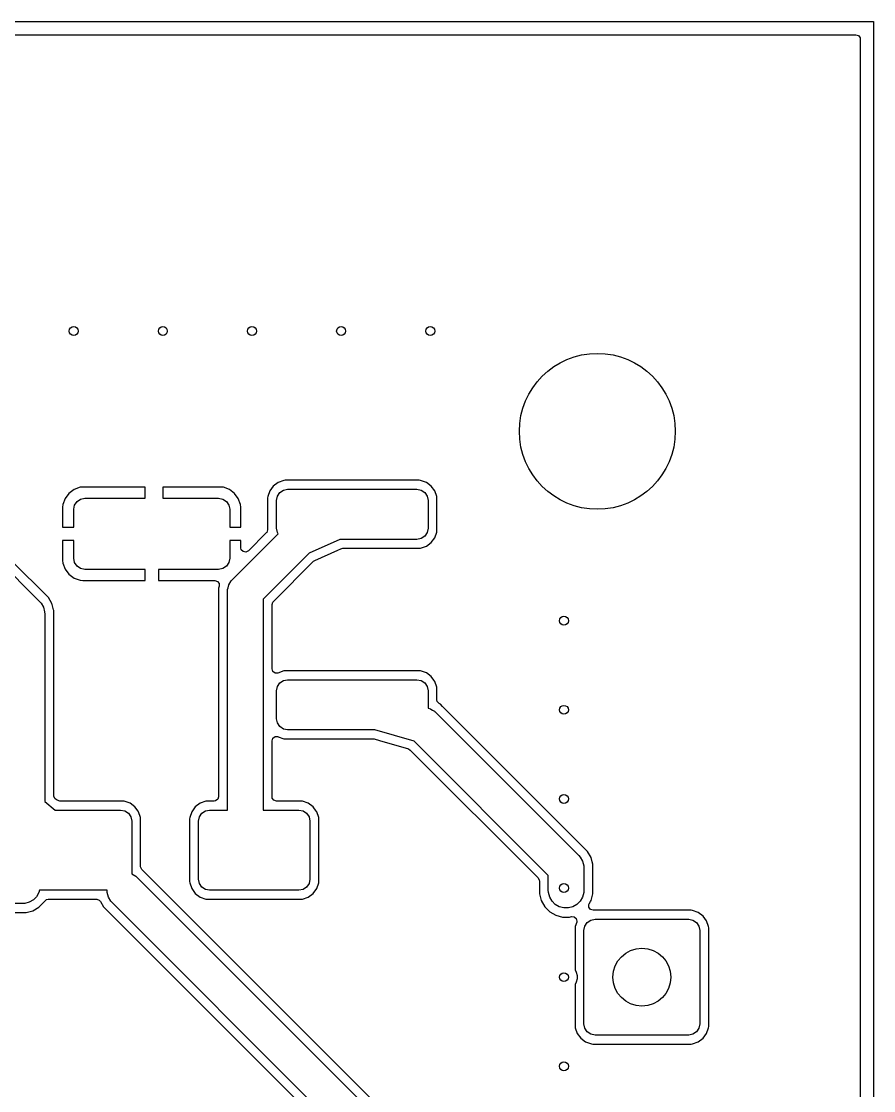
# Model space of a CAD drawing. Header units: millimetres. Extents: x 103.8 to 193.7, y -116.2 to -61.3.
# Drawn here: x 174.57 to 193.7, y -85.3 to -61.3 of the extents above; entities that cross this region are included whole.
import ezdxf

# ---------------------------------------------------------------- set-up
doc = ezdxf.new("R2010")
doc.units = ezdxf.units.MM
doc.layers.add('Edge.Cuts', color=254, linetype='CONTINUOUS', true_color=0xd0d2cd)
doc.layers.add('F.Cu', color=13, linetype='CONTINUOUS', true_color=0xc83434)

msp = doc.modelspace()

# ---------------------------------------------------------------- linework, layer by layer
at = {"layer": 'Edge.Cuts', "linetype": 'CONTINUOUS'}
for p, q in [((103.8, -61.3), (193.7, -61.3)), ((193.7, -61.3), (193.7, -116.2))]:
    msp.add_line(p, q, dxfattribs=at)
at = {"layer": 'Edge.Cuts'}
msp.add_circle((188.5, -82.75), 0.65, dxfattribs=at)
at = {"layer": 'F.Cu', "linetype": 'CONTINUOUS'}
for p, q in [((104.1995, -61.6005), (193.3005, -61.6005)), ((193.3005, -61.6005), (193.358691, -61.619407)), ((193.358691, -61.619407), (193.394655, -61.668907)), ((193.394655, -61.668907), (193.3995, -61.6995)), ((193.3995, -61.6995), (193.3995, -115.8005)), ((180.227845, -71.727855), (180.147207, -71.837116)), ((180.227855, -71.727845), (180.227845, -71.727855)), ((180.337116, -71.647207), (180.227855, -71.727845)), ((180.465296, -71.602355), (180.337116, -71.647207)), ((180.465305, -71.602353), (180.465296, -71.602355)), ((180.495725, -71.5995), (180.465305, -71.602353)), ((180.495734, -71.5995), (180.495725, -71.5995)), ((183.504266, -71.5995), (180.495734, -71.5995)), ((183.504274, -71.5995), (183.504266, -71.5995)), ((183.534694, -71.602353), (183.504274, -71.5995)), ((183.534703, -71.602355), (183.534694, -71.602353)), ((183.662883, -71.647207), (183.534703, -71.602355)), ((183.772144, -71.727845), (183.662883, -71.647207)), ((183.772146, -71.727847), (183.772144, -71.727845)), ((183.77215, -71.72785), (183.772146, -71.727847)), ((183.772152, -71.727853), (183.77215, -71.72785)), ((183.772154, -71.727855), (183.772152, -71.727853)), ((183.851442, -71.835288), (183.772154, -71.727855)), ((175.642807, -71.892815), (175.556647, -72.007909)), ((175.642815, -71.892807), (175.642807, -71.892815)), ((175.757909, -71.806647), (175.642815, -71.892807)), ((175.757911, -71.806646), (175.757909, -71.806647)), ((175.892618, -71.756403), (175.757911, -71.806646)), ((175.892629, -71.756401), (175.892618, -71.756403)), ((175.952176, -71.75), (175.892629, -71.756401)), ((177.349999, -71.75), (175.952176, -71.75)), ((177.35, -71.750001), (177.349999, -71.75)), ((177.35, -72), (177.35, -71.750001)), ((179.047824, -71.75), (177.75, -71.75)), ((177.75, -71.75), (177.75, -72)), ((179.10737, -71.756401), (179.047824, -71.75)), ((179.107381, -71.756403), (179.10737, -71.756401)), ((179.242088, -71.806646), (179.107381, -71.756403)), ((179.24209, -71.806647), (179.242088, -71.806646)), ((179.357184, -71.892807), (179.24209, -71.806647)), ((179.357192, -71.892815), (179.357184, -71.892807)), ((179.443352, -72.007909), (179.357192, -71.892815)), ((180.102353, -71.965305), (180.0995, -71.995725)), ((180.102355, -71.965296), (180.102353, -71.965305)), ((180.147207, -71.837116), (180.102355, -71.965296)), ((180.3, -72.05), (180.31903, -71.954329)), ((180.31903, -71.954329), (180.373223, -71.873223)), ((180.373223, -71.873223), (180.454329, -71.81903)), ((180.454329, -71.81903), (180.55, -71.8)), ((180.55, -71.8), (183.45, -71.8)), ((183.45, -71.8), (183.545671, -71.81903)), ((183.545671, -71.81903), (183.626777, -71.873223)), ((183.626777, -71.873223), (183.68097, -71.954329)), ((183.68097, -71.954329), (183.7, -72.05)), ((183.852793, -71.837118), (183.851442, -71.835288)), ((183.897646, -71.965301), (183.852793, -71.837118)), ((183.897646, -71.965305), (183.897646, -71.965301)), ((183.900499, -71.995725), (183.897646, -71.965305)), ((175.506401, -72.142629), (175.5, -72.202175)), ((175.5, -72.202175), (175.5, -72.649999)), ((175.506403, -72.142618), (175.506401, -72.142629)), ((175.556646, -72.007911), (175.506403, -72.142618)), ((175.556647, -72.007909), (175.556646, -72.007911)), ((175.75, -72.25), (175.76903, -72.154329)), ((175.76903, -72.154329), (175.823223, -72.073223)), ((175.823223, -72.073223), (175.904329, -72.01903)), ((175.904329, -72.01903), (176, -72)), ((176, -72), (177.35, -72)), ((177.75, -72), (179, -72)), ((179, -72), (179.095671, -72.01903)), ((179.095671, -72.01903), (179.176777, -72.073223)), ((179.176777, -72.073223), (179.23097, -72.154329)), ((179.23097, -72.154329), (179.25, -72.25)), ((179.443353, -72.007911), (179.443352, -72.007909)), ((179.493596, -72.142618), (179.443353, -72.007911)), ((179.493598, -72.142629), (179.493596, -72.142618)), ((179.5, -72.202175), (179.493598, -72.142629)), ((179.5, -72.649999), (179.5, -72.202175)), ((180.0995, -71.995725), (180.0995, -72.710256)), ((180.3, -72.675), (180.3, -72.05)), ((183.7, -72.05), (183.7, -72.675)), ((183.9005, -71.995727), (183.900499, -71.995725)), ((183.9005, -72.729273), (183.9005, -71.995727)), ((175.75, -72.65), (175.75, -72.25)), ((179.25, -72.25), (179.25, -72.65)), ((175.5, -72.649999), (175.500001, -72.65)), ((175.500001, -72.65), (175.75, -72.65)), ((179.25, -72.65), (179.499999, -72.65)), ((179.499999, -72.65), (179.5, -72.649999)), ((180.31903, -72.770671), (180.3, -72.675)), ((183.7, -72.675), (183.68097, -72.770671)), ((179.317157, -73.817157), (180.336899, -72.797414)), ((180.070504, -72.78026), (179.669004, -73.18176)), ((180.080593, -72.768447), (180.070504, -72.78026)), ((180.0995, -72.710256), (180.080593, -72.768447)), ((180.336899, -72.797414), (180.31903, -72.770671)), ((181.722701, -72.925), (181.030749, -73.234936)), ((183.45, -72.925), (181.722701, -72.925)), ((183.545671, -72.90597), (183.45, -72.925)), ((183.626777, -72.851777), (183.545671, -72.90597)), ((183.68097, -72.770671), (183.626777, -72.851777)), ((183.77215, -72.99715), (183.852793, -72.887882)), ((183.852793, -72.887882), (183.897646, -72.759699)), ((183.897646, -72.759699), (183.900499, -72.729273)), ((183.900499, -72.729273), (183.9005, -72.729273)), ((175.500001, -72.95), (175.5, -72.950001)), ((175.5, -72.950001), (175.5, -73.397824)), ((175.75, -72.95), (175.500001, -72.95)), ((175.75, -73.35), (175.75, -72.95)), ((179.499999, -72.95), (179.25, -72.95)), ((179.25, -72.95), (179.25, -73.35)), ((179.5, -72.950001), (179.499999, -72.95)), ((179.5, -73.111756), (179.5, -72.950001)), ((179.51079, -73.156701), (179.5, -73.111756)), ((179.554055, -73.199966), (179.51079, -73.156701)), ((179.669004, -73.18176), (179.614487, -73.209537)), ((181.163049, -73.39537), (181.678009, -73.164712)), ((181.678009, -73.164712), (181.746243, -73.134149)), ((181.746243, -73.134149), (181.786712, -73.1255)), ((181.786712, -73.1255), (183.504273, -73.1255)), ((183.504273, -73.125499), (183.534699, -73.122646)), ((183.504273, -73.1255), (183.504273, -73.125499)), ((183.534699, -73.122646), (183.662882, -73.077793)), ((183.662882, -73.077793), (183.77215, -72.99715)), ((173.982843, -73.317157), (174.982843, -74.317158)), ((175.18052, -74.231284), (174.347059, -73.397824)), ((175.5, -73.397824), (175.499999, -73.397824)), ((175.499999, -73.397824), (175.506401, -73.45737)), ((175.76903, -73.445671), (175.75, -73.35)), ((179.25, -73.35), (179.23097, -73.445671)), ((179.614487, -73.209537), (179.554055, -73.199966)), ((181.030749, -73.234936), (180, -74.265686)), ((180.22949, -74.319744), (181.133521, -73.415712)), ((181.133521, -73.415712), (181.163049, -73.39537)), ((175.506401, -73.45737), (175.506403, -73.457381)), ((175.506403, -73.457381), (175.556646, -73.592088)), ((175.556646, -73.592088), (175.556647, -73.59209)), ((175.556647, -73.59209), (175.642807, -73.707184)), ((175.823223, -73.526777), (175.76903, -73.445671)), ((175.904329, -73.58097), (175.823223, -73.526777)), ((176, -73.6), (175.904329, -73.58097)), ((177.35, -73.6), (176, -73.6)), ((177.35, -73.849999), (177.35, -73.6)), ((179, -73.6), (177.65, -73.6)), ((177.65, -73.6), (177.65, -73.849999)), ((179.095671, -73.58097), (179, -73.6)), ((179.176777, -73.526777), (179.095671, -73.58097)), ((179.23097, -73.445671), (179.176777, -73.526777)), ((175.642807, -73.707184), (175.642815, -73.707192)), ((175.642815, -73.707192), (175.757909, -73.793352)), ((175.757909, -73.793352), (175.757911, -73.793353)), ((175.757911, -73.793353), (175.892618, -73.843596)), ((175.892618, -73.843596), (175.892629, -73.843598)), ((175.892629, -73.843598), (175.952176, -73.85)), ((175.952176, -73.85), (177.349999, -73.85)), ((177.349999, -73.85), (177.35, -73.849999)), ((177.65, -73.849999), (177.650001, -73.85)), ((177.650001, -73.85), (178.916284, -73.85)), ((178.916284, -73.85), (178.974475, -73.868907)), ((178.974475, -73.868907), (179.010439, -73.918407)), ((179.230448, -73.946926), (179.282659, -73.856495)), ((179.282659, -73.856495), (179.317157, -73.817157)), ((179.01191, -73.974624), (178.999499, -74.02094)), ((178.999499, -74.02094), (178.999499, -74.187031)), ((179.010439, -73.918407), (179.01191, -73.974624)), ((179.2, -74.1), (179.203422, -74.04779)), ((179.2, -79), (179.2, -74.1)), ((179.203422, -74.04779), (179.212382, -74.014351)), ((179.212382, -74.014351), (179.230448, -73.946926)), ((174.982843, -74.317158), (175.017341, -74.356495)), ((175.017341, -74.356495), (175.069552, -74.446927)), ((175.258724, -74.366739), (175.18052, -74.231284)), ((175.259578, -74.368218), (175.258724, -74.366739)), ((175.259578, -74.368219), (175.259578, -74.368218)), ((175.265345, -74.389742), (175.259578, -74.368219)), ((178.999499, -74.187031), (178.9995, -74.187044)), ((178.9995, -74.187044), (178.9995, -78.7005)), ((180, -74.265686), (180, -79)), ((180.2005, -74.389742), (180.219407, -74.331551)), ((180.219407, -74.331551), (180.22949, -74.319744)), ((175.069552, -74.446927), (175.096578, -74.54779)), ((175.096578, -74.54779), (175.1, -74.6)), ((175.1, -74.6), (175.1, -78.810448)), ((175.295641, -74.502808), (175.265345, -74.389742)), ((175.3005, -74.52094), (175.295641, -74.502808)), ((175.300501, -74.520942), (175.3005, -74.52094)), ((175.300501, -74.687032), (175.300501, -74.520942)), ((180.2005, -75.830484), (180.2005, -74.389742)), ((175.3005, -74.687045), (175.300501, -74.687032)), ((175.3005, -78.66852), (175.3005, -74.687045)), ((180.200525, -75.832705), (180.2005, -75.830484)), ((180.220733, -75.890457), (180.200525, -75.832705)), ((180.271027, -75.925301), (180.220733, -75.890457)), ((180.332197, -75.923929), (180.271027, -75.925301)), ((180.465301, -75.877354), (180.332197, -75.923929)), ((180.465305, -75.877353), (180.465301, -75.877354)), ((180.495725, -75.8745), (180.465305, -75.877353)), ((180.495734, -75.8745), (180.495725, -75.8745)), ((183.504266, -75.8745), (180.495734, -75.8745)), ((183.504274, -75.8745), (183.504266, -75.8745)), ((183.534694, -75.877353), (183.504274, -75.8745)), ((183.534703, -75.877355), (183.534694, -75.877353)), ((183.662883, -75.922207), (183.534703, -75.877355)), ((183.772144, -76.002845), (183.662883, -75.922207)), ((183.772146, -76.002847), (183.772144, -76.002845)), ((183.77215, -76.00285), (183.772146, -76.002847)), ((183.772152, -76.002853), (183.77215, -76.00285)), ((183.772154, -76.002855), (183.772152, -76.002853)), ((183.831494, -76.083259), (183.772154, -76.002855)), ((180.3, -76.325), (180.31903, -76.229329)), ((180.31903, -76.229329), (180.373223, -76.148223)), ((180.373223, -76.148223), (180.454329, -76.09403)), ((180.454329, -76.09403), (180.55, -76.075)), ((180.55, -76.075), (183.45, -76.075)), ((183.45, -76.075), (183.545671, -76.09403)), ((183.545671, -76.09403), (183.626777, -76.148223)), ((183.626777, -76.148223), (183.68097, -76.229329)), ((183.68097, -76.229329), (183.7, -76.325)), ((183.852793, -76.112118), (183.831494, -76.083259)), ((183.897646, -76.240301), (183.852793, -76.112118)), ((183.899137, -76.256204), (183.897646, -76.240301)), ((183.900499, -76.270725), (183.899137, -76.256204)), ((183.9005, -76.270727), (183.900499, -76.270725)), ((183.9005, -76.522938), (183.9005, -76.270727)), ((180.3, -76.95), (180.3, -76.325)), ((183.7, -76.325), (183.7, -76.712529)), ((183.909058, -76.563203), (183.9005, -76.522938)), ((183.7, -76.712529), (183.711078, -76.715732)), ((183.711078, -76.715732), (183.748113, -76.729118)), ((183.748113, -76.729118), (183.753074, -76.730448)), ((183.753074, -76.730448), (183.755222, -76.731688)), ((183.755222, -76.731688), (183.760284, -76.733518)), ((183.760284, -76.733518), (183.801649, -76.758493)), ((183.801649, -76.758493), (183.843505, -76.782659)), ((183.843505, -76.782659), (183.847552, -76.786208)), ((183.847552, -76.786208), (183.849675, -76.78749)), ((183.849675, -76.78749), (183.853232, -76.791189)), ((183.949997, -76.608673), (183.909058, -76.563203)), ((183.968716, -76.619481), (183.949997, -76.608673)), ((183.968724, -76.619486), (183.968716, -76.619481)), ((183.973403, -76.623076), (183.968724, -76.619486)), ((183.978055, -76.626793), (183.973403, -76.623076)), ((183.978056, -76.626794), (183.978055, -76.626793)), ((183.978059, -76.626796), (183.978056, -76.626794)), ((184.028152, -76.678891), (183.978059, -76.626796)), ((184.029458, -76.680223), (184.028152, -76.678891)), ((187.168713, -79.819478), (184.029458, -76.680223)), ((180.31903, -77.045671), (180.3, -76.95)), ((183.853232, -76.791189), (183.882843, -76.817157)), ((183.882843, -76.817157), (187.082842, -80.017157)), ((180.373223, -77.126777), (180.31903, -77.045671)), ((180.454329, -77.18097), (180.373223, -77.126777)), ((180.55, -77.2), (180.454329, -77.18097)), ((182.505509, -77.2), (180.55, -77.2)), ((183.389981, -77.455667), (182.505509, -77.2)), ((180.2005, -77.444515), (180.219407, -77.386324)), ((180.2005, -78.7005), (180.2005, -77.444515)), ((180.219407, -77.386324), (180.268907, -77.35036)), ((180.268907, -77.35036), (180.330093, -77.35036)), ((180.330093, -77.35036), (180.332198, -77.351071)), ((180.332198, -77.351071), (180.337116, -77.352792)), ((180.337116, -77.352792), (180.337118, -77.352793)), ((180.337118, -77.352793), (180.465301, -77.397646)), ((180.465301, -77.397646), (180.495725, -77.400499)), ((180.495725, -77.400499), (180.495727, -77.4005)), ((180.495727, -77.4005), (180.495734, -77.4005)), ((180.495734, -77.4005), (182.46309, -77.4005)), ((182.46309, -77.4005), (182.490582, -77.404394)), ((182.490582, -77.404394), (182.612251, -77.439564)), ((182.612251, -77.439564), (183.260223, -77.626868)), ((186.4, -80.465685), (183.389981, -77.455667)), ((183.260223, -77.626868), (183.302735, -77.65197)), ((183.302735, -77.65197), (186.170504, -80.519739)), ((175.303745, -78.693659), (175.3005, -78.66852)), ((175.336809, -78.745141), (175.303745, -78.693659)), ((178.9995, -78.7005), (178.980593, -78.758691)), ((180.205345, -78.731093), (180.2005, -78.7005)), ((175.1, -78.810448), (175.331674, -79)), ((175.375895, -78.777121), (175.336809, -78.745141)), ((175.380395, -78.780593), (175.375895, -78.777121)), ((175.438586, -78.7995), (175.380395, -78.780593)), ((176.854266, -78.7995), (175.438586, -78.7995)), ((176.854274, -78.7995), (176.854266, -78.7995)), ((176.884694, -78.802353), (176.854274, -78.7995)), ((176.884703, -78.802355), (176.884694, -78.802353)), ((177.012883, -78.847207), (176.884703, -78.802355)), ((177.122144, -78.927845), (177.012883, -78.847207)), ((177.122146, -78.927847), (177.122144, -78.927845)), ((177.12215, -78.92785), (177.122146, -78.927847)), ((177.122152, -78.927853), (177.12215, -78.92785)), ((177.122154, -78.927855), (177.122152, -78.927853)), ((177.193884, -79.025047), (177.122154, -78.927855)), ((178.477845, -78.927855), (178.397207, -79.037116)), ((178.477855, -78.927845), (178.477845, -78.927855)), ((178.587116, -78.847207), (178.477855, -78.927845)), ((178.715296, -78.802355), (178.587116, -78.847207)), ((178.715305, -78.802353), (178.715296, -78.802355)), ((178.745725, -78.7995), (178.715305, -78.802353)), ((178.9005, -78.7995), (178.745725, -78.7995)), ((178.931093, -78.794655), (178.9005, -78.7995)), ((178.980593, -78.758691), (178.931093, -78.794655)), ((180.241309, -78.780593), (180.205345, -78.731093)), ((180.2995, -78.7995), (180.241309, -78.780593)), ((180.854266, -78.7995), (180.2995, -78.7995)), ((180.854274, -78.7995), (180.854266, -78.7995)), ((180.884694, -78.802353), (180.854274, -78.7995)), ((180.884703, -78.802355), (180.884694, -78.802353)), ((181.012883, -78.847207), (180.884703, -78.802355)), ((181.122144, -78.927845), (181.012883, -78.847207)), ((181.122146, -78.927847), (181.122144, -78.927845)), ((181.12215, -78.92785), (181.122146, -78.927847)), ((181.122152, -78.927853), (181.12215, -78.92785)), ((181.122154, -78.927855), (181.122152, -78.927853)), ((181.193884, -79.025047), (181.122154, -78.927855)), ((175.331674, -79), (176.8, -79)), ((176.8, -79), (176.895671, -79.01903)), ((176.895671, -79.01903), (176.976777, -79.073223)), ((176.976777, -79.073223), (177.03097, -79.154329)), ((177.03097, -79.154329), (177.05, -79.25)), ((177.202793, -79.037118), (177.193884, -79.025047)), ((177.247646, -79.165301), (177.202793, -79.037118)), ((177.250499, -79.195725), (177.247646, -79.165301)), ((178.352353, -79.165305), (178.3495, -79.195725)), ((178.352355, -79.165296), (178.352353, -79.165305)), ((178.397207, -79.037116), (178.352355, -79.165296)), ((178.55, -79.25), (178.56903, -79.154329)), ((178.56903, -79.154329), (178.623223, -79.073223)), ((178.623223, -79.073223), (178.704329, -79.01903)), ((178.704329, -79.01903), (178.8, -79)), ((178.8, -79), (179.2, -79)), ((180, -79), (180.8, -79)), ((180.8, -79), (180.895671, -79.01903)), ((180.895671, -79.01903), (180.976777, -79.073223)), ((180.976777, -79.073223), (181.03097, -79.154329)), ((181.03097, -79.154329), (181.05, -79.25)), ((181.202793, -79.037118), (181.193884, -79.025047)), ((181.247646, -79.165301), (181.202793, -79.037118)), ((181.250499, -79.195725), (181.247646, -79.165301)), ((177.05, -79.25), (177.05, -80.429624)), ((177.2505, -79.195727), (177.250499, -79.195725)), ((177.2505, -80.260257), (177.2505, -79.195727)), ((178.3495, -79.195725), (178.3495, -80.604274)), ((178.55, -80.55), (178.55, -79.25)), ((181.05, -79.25), (181.05, -80.55)), ((181.2505, -79.195727), (181.250499, -79.195725)), ((181.2505, -80.604273), (181.2505, -79.195727)), ((187.168716, -79.81948), (187.168713, -79.819478)), ((187.28052, -79.931284), (187.168716, -79.81948)), ((187.082842, -80.017157), (187.117341, -80.056495)), ((187.117341, -80.056495), (187.169552, -80.146927)), ((187.169552, -80.146927), (187.196578, -80.24779)), ((187.359577, -80.068216), (187.28052, -79.931284)), ((187.384002, -80.159372), (187.359577, -80.068216)), ((177.251719, -80.275744), (177.2505, -80.260257)), ((177.279496, -80.330261), (177.251719, -80.275744)), ((184.657243, -87.708008), (177.279496, -80.330261)), ((187.196578, -80.24779), (187.2, -80.3)), ((187.2, -80.3), (187.2, -80.8)), ((187.399172, -80.215988), (187.384002, -80.159372)), ((187.4005, -80.220943), (187.399172, -80.215988)), ((187.4005, -80.879057), (187.4005, -80.220943)), ((177.05, -80.429624), (177.053074, -80.430448)), ((177.053074, -80.430448), (177.143505, -80.482659)), ((177.143505, -80.482659), (177.182843, -80.517157)), ((177.182843, -80.517157), (185.282843, -88.617157)), ((178.3495, -80.604274), (178.352353, -80.634694)), ((178.56903, -80.645671), (178.55, -80.55)), ((181.05, -80.55), (181.03097, -80.645671)), ((181.247646, -80.634699), (181.250499, -80.604273)), ((181.250499, -80.604273), (181.2505, -80.604273)), ((186.170504, -80.519739), (186.198281, -80.574256)), ((186.198281, -80.574256), (186.1995, -80.589743)), ((186.1995, -80.589743), (186.1995, -80.879057)), ((186.4, -80.8), (186.4, -80.465685)), ((174.969552, -80.853073), (174.917341, -80.943505)), ((174.983773, -80.8), (174.969552, -80.853073)), ((176.503422, -80.8), (174.983773, -80.8)), ((176.503422, -80.85221), (176.503422, -80.8)), ((176.530448, -80.953074), (176.503422, -80.85221)), ((178.352353, -80.634694), (178.352355, -80.634703)), ((178.352355, -80.634703), (178.397207, -80.762883)), ((178.397207, -80.762883), (178.477845, -80.872144)), ((178.623223, -80.726777), (178.56903, -80.645671)), ((178.704329, -80.78097), (178.623223, -80.726777)), ((178.8, -80.8), (178.704329, -80.78097)), ((180.8, -80.8), (178.8, -80.8)), ((180.895671, -80.78097), (180.8, -80.8)), ((180.976777, -80.726777), (180.895671, -80.78097)), ((181.03097, -80.645671), (180.976777, -80.726777)), ((181.12215, -80.87215), (181.202793, -80.762882)), ((181.202793, -80.762882), (181.247646, -80.634699)), ((186.403422, -80.85221), (186.4, -80.8)), ((186.430448, -80.953073), (186.403422, -80.85221)), ((187.196578, -80.85221), (187.169552, -80.953073)), ((187.2, -80.8), (187.196578, -80.85221)), ((174.6, -81.1), (172.565685, -81.1)), ((174.65221, -81.096578), (174.6, -81.1)), ((174.753073, -81.069552), (174.65221, -81.096578)), ((174.843505, -81.017341), (174.753073, -81.069552)), ((174.917341, -80.943505), (174.843505, -81.017341)), ((174.968716, -81.18052), (175.08052, -81.068716)), ((175.08052, -81.068716), (175.091326, -81.05)), ((175.091326, -81.05), (175.136796, -81.009059)), ((175.136796, -81.009059), (175.177062, -81.0005)), ((175.177062, -81.0005), (176.265203, -81.0005)), ((176.265203, -81.0005), (176.323394, -81.019407)), ((176.323394, -81.019407), (176.350939, -81.05)), ((176.350939, -81.05), (176.419477, -81.168711)), ((176.582659, -81.043505), (176.530448, -80.953074)), ((176.617157, -81.082843), (176.582659, -81.043505)), ((184.6, -89.065686), (176.617157, -81.082843)), ((178.477845, -80.872144), (178.477847, -80.872146)), ((178.477847, -80.872146), (178.47785, -80.87215)), ((178.47785, -80.87215), (178.477853, -80.872152)), ((178.477853, -80.872152), (178.477855, -80.872154)), ((178.477855, -80.872154), (178.587116, -80.952792)), ((178.587116, -80.952792), (178.587117, -80.952792)), ((178.587117, -80.952792), (178.587118, -80.952793)), ((178.587118, -80.952793), (178.715301, -80.997646)), ((178.715301, -80.997646), (178.745725, -81.000499)), ((178.745725, -81.000499), (178.745727, -81.0005)), ((178.745727, -81.0005), (178.745734, -81.0005)), ((178.745734, -81.0005), (180.854273, -81.0005)), ((180.854273, -81.000499), (180.884699, -80.997646)), ((180.854273, -81.0005), (180.854273, -81.000499)), ((180.884699, -80.997646), (181.012882, -80.952793)), ((181.012882, -80.952793), (181.12215, -80.87215)), ((186.1995, -80.879057), (186.240423, -81.031784)), ((186.240423, -81.031784), (186.31948, -81.168716)), ((186.482659, -81.043505), (186.430448, -80.953073)), ((186.556495, -81.117341), (186.482659, -81.043505)), ((187.117341, -81.043505), (187.043505, -81.117341)), ((187.169552, -80.953073), (187.117341, -81.043505)), ((187.311197, -81.119907), (187.319615, -81.101001)), ((187.319615, -81.101001), (187.34906, -81.05)), ((187.34906, -81.05), (187.359577, -81.031784)), ((187.359577, -81.031784), (187.4005, -80.879057)), ((172.689744, -81.3005), (174.679055, -81.3005)), ((174.679055, -81.3005), (174.679057, -81.3005)), ((174.679057, -81.3005), (174.831784, -81.259577)), ((174.831784, -81.259577), (174.968716, -81.18052)), ((176.419477, -81.168711), (176.419479, -81.168713)), ((176.419479, -81.168713), (176.419481, -81.168716)), ((176.419481, -81.168716), (184.370505, -89.11974)), ((186.31948, -81.168716), (186.431284, -81.28052)), ((186.431284, -81.28052), (186.568216, -81.359577)), ((186.646927, -81.169552), (186.556495, -81.117341)), ((186.74779, -81.196578), (186.646927, -81.169552)), ((186.85221, -81.196578), (186.74779, -81.196578)), ((186.953073, -81.169552), (186.85221, -81.196578)), ((187.043505, -81.117341), (186.953073, -81.169552)), ((187.311197, -81.181093), (187.311197, -81.119907)), ((187.347161, -81.230593), (187.311197, -81.181093)), ((187.405352, -81.2495), (187.347161, -81.230593)), ((189.604266, -81.2495), (187.405352, -81.2495)), ((189.604274, -81.2495), (189.604266, -81.2495)), ((189.634694, -81.252353), (189.604274, -81.2495)), ((189.634703, -81.252355), (189.634694, -81.252353)), ((189.762883, -81.297207), (189.634703, -81.252355)), ((189.872144, -81.377845), (189.762883, -81.297207)), ((186.568216, -81.359577), (186.720943, -81.4005)), ((186.720943, -81.4005), (186.720945, -81.4005)), ((186.720945, -81.4005), (186.879055, -81.4005)), ((186.879055, -81.4005), (186.879057, -81.4005)), ((186.879057, -81.4005), (186.917116, -81.390302)), ((186.917116, -81.390302), (186.978215, -81.393504)), ((186.978215, -81.393504), (187.025765, -81.432009)), ((187.036182, -81.518626), (187.002354, -81.615301)), ((187.025765, -81.432009), (187.041601, -81.49111)), ((187.041601, -81.49111), (187.036182, -81.518626)), ((187.21903, -81.604329), (187.273223, -81.523223)), ((187.273223, -81.523223), (187.354329, -81.46903)), ((187.354329, -81.46903), (187.45, -81.45)), ((187.45, -81.45), (189.55, -81.45)), ((189.55, -81.45), (189.645671, -81.46903)), ((189.645671, -81.46903), (189.726777, -81.523223)), ((189.726777, -81.523223), (189.78097, -81.604329)), ((189.872146, -81.377847), (189.872144, -81.377845)), ((189.87215, -81.37785), (189.872146, -81.377847)), ((189.872152, -81.377853), (189.87215, -81.37785)), ((189.872154, -81.377855), (189.872152, -81.377853)), ((189.952679, -81.486964), (189.872154, -81.377855)), ((189.952793, -81.487118), (189.952679, -81.486964)), ((189.997646, -81.615301), (189.952793, -81.487118)), ((187.002353, -81.615305), (186.9995, -81.645725)), ((186.9995, -81.645725), (186.9995, -82.58728)), ((187.002354, -81.615301), (187.002353, -81.615305)), ((187.2, -81.7), (187.21903, -81.604329)), ((187.2, -83.8), (187.2, -81.7)), ((189.78097, -81.604329), (189.8, -81.7)), ((189.8, -81.7), (189.8, -83.8)), ((189.997646, -81.615305), (189.997646, -81.615301)), ((190.000499, -81.645725), (189.997646, -81.615305)), ((190.0005, -81.645727), (190.000499, -81.645725)), ((190.0005, -83.854273), (190.0005, -81.645727)), ((186.9995, -82.58728), (187.027164, -82.635195)), ((187.027164, -82.635195), (187.047433, -82.710842)), ((187.047433, -82.710842), (187.047433, -82.789158)), ((187.027164, -82.864805), (186.9995, -82.912719)), ((186.9995, -82.912719), (186.9995, -83.854274)), ((187.047433, -82.789158), (187.027164, -82.864805)), ((186.9995, -83.854274), (187.002353, -83.884694)), ((187.002353, -83.884694), (187.002355, -83.884703)), ((187.002355, -83.884703), (187.047207, -84.012883)), ((187.21903, -83.895671), (187.2, -83.8)), ((187.273223, -83.976777), (187.21903, -83.895671)), ((187.354329, -84.03097), (187.273223, -83.976777)), ((189.726777, -83.976777), (189.645671, -84.03097)), ((189.78097, -83.895671), (189.726777, -83.976777)), ((189.8, -83.8), (189.78097, -83.895671)), ((189.952793, -84.012882), (189.997646, -83.884699)), ((189.997646, -83.884699), (190.000499, -83.854273)), ((190.000499, -83.854273), (190.0005, -83.854273)), ((187.047207, -84.012883), (187.127845, -84.122144)), ((187.127845, -84.122144), (187.127847, -84.122146)), ((187.127847, -84.122146), (187.12785, -84.12215)), ((187.12785, -84.12215), (187.127853, -84.122152)), ((187.127853, -84.122152), (187.127855, -84.122154)), ((187.127855, -84.122154), (187.237116, -84.202792)), ((187.237116, -84.202792), (187.237117, -84.202792)), ((187.237117, -84.202792), (187.237118, -84.202793)), ((187.237118, -84.202793), (187.365301, -84.247646)), ((187.45, -84.05), (187.354329, -84.03097)), ((189.55, -84.05), (187.45, -84.05)), ((189.645671, -84.03097), (189.55, -84.05)), ((189.634699, -84.247646), (189.762882, -84.202793)), ((189.762882, -84.202793), (189.87215, -84.12215)), ((189.87215, -84.12215), (189.952793, -84.012882)), ((187.365301, -84.247646), (187.395725, -84.250499)), ((187.395725, -84.250499), (187.395727, -84.2505)), ((187.395727, -84.2505), (187.395734, -84.2505)), ((187.395734, -84.2505), (189.604273, -84.2505)), ((189.604273, -84.250499), (189.634699, -84.247646)), ((189.604273, -84.2505), (189.604273, -84.250499))]:
    msp.add_line(p, q, dxfattribs=at)
at = {"layer": 'F.Cu'}
for centre, radius in [((175.75, -68.25), 0.1), ((175.75, -68.25), 0.1), ((177.75, -68.25), 0.1), ((177.75, -68.25), 0.1), ((179.75, -68.25), 0.1), ((179.75, -68.25), 0.1), ((181.75, -68.25), 0.1), ((181.75, -68.25), 0.1), ((183.75, -68.25), 0.1), ((183.75, -68.25), 0.1), ((187.5, -70.5), 1.75), ((187.5, -70.5), 1.75), ((186.75, -74.75), 0.1), ((186.75, -74.75), 0.1), ((186.75, -76.75), 0.1), ((186.75, -76.75), 0.1), ((186.75, -78.75), 0.1), ((186.75, -78.75), 0.1), ((186.75, -80.75), 0.1), ((186.75, -80.75), 0.1), ((188.5, -82.75), 0.65), ((188.5, -82.75), 0.65), ((186.75, -82.75), 0.1), ((186.75, -82.75), 0.1), ((186.75, -84.75), 0.1), ((186.75, -84.75), 0.1)]:
    msp.add_circle(centre, radius, dxfattribs=at)

doc.saveas('drawing.dxf')
